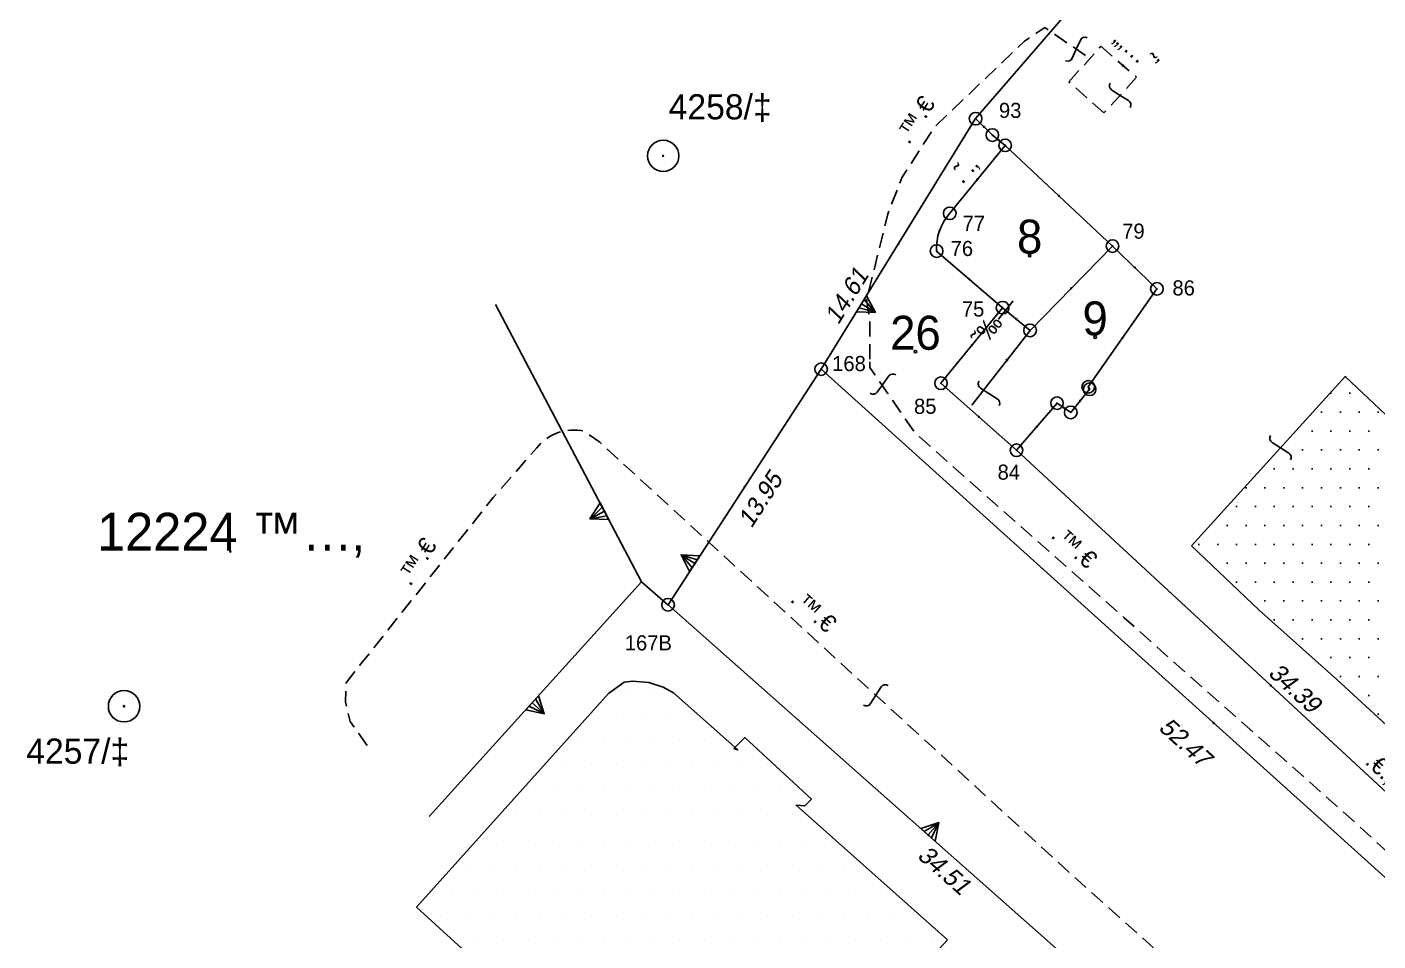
# Model space of a CAD drawing. Header units: millimetres. Extents: x 199486 to 200356, y 746544 to 746866.
# Drawn here: x 200033 to 200100.1, y 746669.1 to 746714.5 of the extents above; entities that cross this region are included whole.
import ezdxf
from ezdxf.enums import TextEntityAlignment as Align

# ---------------------------------------------------------------- set-up
doc = ezdxf.new("R2010")
doc.units = ezdxf.units.MM
doc.header["$LTSCALE"] = 3
doc.linetypes.add('DASHED2', pattern=[0.375, 0.25, -0.125])
doc.linetypes.add('HIDDEN', pattern=[0.375, 0.25, -0.125])
for name, color, linetype in [('C1603_1', 7, 'Continuous'), ('C1609_1', 52, 'Continuous'), ('C1611_1', 6, 'Continuous'), ('C1615', 2, 'Continuous'), ('C1650', 7, 'Continuous'), ('C1650_0_1', 1, 'Continuous'), ('C1656', 7, 'Continuous'), ('C1660_1', 240, 'Continuous'), ('C1666', 1, 'Continuous'), ('C1690', 7, 'Continuous'), ('M2200', 80, 'Continuous'), ('M2299', 80, 'Continuous'), ('M2404', 9, 'DASHED2'), ('M2602', 9, 'Continuous'), ('M2603', 9, 'Continuous'), ('M2802', 9, 'DASHED2')]:
    doc.layers.add(name, color=color, linetype=linetype)
doc.styles.add('HANIT_TEXT', font='hebtxt')
doc.styles.add('HEBTXT', font='hebtxt')
doc.styles.add('HEBTXT2', font='HEBTXT')
doc.styles.add('TAZAR_HEBTXT', font='HEBTXT')

# ---------------------------------------------------------------- blocks, each defined once
blk = doc.blocks.new('C1692')
at = {"color": 255}
blk.add_circle((2.328306e-10, 0), 0.05, dxfattribs=at)
at = {"style": 'HEBTXT2'}
blk.add_attdef('TEXT', text='', height=1.399999999999999, dxfattribs=at).set_placement((2.328306e-10, 1.5), align=Align.MIDDLE)
blk = doc.blocks.new('*X62')
at = {"color": 0}
for p, q in [((200061.875, 746671.2499999999), (200061.875, 746671.2499999999)), ((200063.125, 746671.2499999999), (200063.125, 746671.2499999999)), ((200060, 746670), (200060, 746670)), ((200061.25, 746670), (200061.25, 746670)), ((200062.5, 746670), (200062.5, 746670)), ((200063.75, 746670), (200063.75, 746670)), ((200065, 746670), (200065, 746670)), ((200059.375, 746668.75), (200059.375, 746668.75)), ((200060.625, 746668.75), (200060.625, 746668.75)), ((200061.875, 746668.75), (200061.875, 746668.75)), ((200063.125, 746668.75), (200063.125, 746668.75)), ((200064.375, 746668.75), (200064.375, 746668.75)), ((200065.625, 746668.75), (200065.625, 746668.75)), ((200058.75, 746667.5000000001), (200058.75, 746667.5000000001)), ((200060, 746667.5000000001), (200060, 746667.5000000001)), ((200061.25, 746667.5000000001), (200061.25, 746667.5000000001)), ((200062.5, 746667.5000000001), (200062.5, 746667.5000000001)), ((200063.75, 746667.5000000001), (200063.75, 746667.5000000001)), ((200065, 746667.5000000001), (200065, 746667.5000000001)), ((200066.25, 746667.5000000001), (200066.25, 746667.5000000001)), ((200067.5, 746667.5000000001), (200067.5, 746667.5000000001)), ((200068.75, 746667.5000000001), (200068.75, 746667.5000000001)), ((200056.875, 746666.2500000001), (200056.875, 746666.2500000001)), ((200058.125, 746666.2500000001), (200058.125, 746666.2500000001)), ((200059.375, 746666.2500000001), (200059.375, 746666.2500000001)), ((200060.625, 746666.2500000001), (200060.625, 746666.2500000001)), ((200061.875, 746666.2500000001), (200061.875, 746666.2500000001)), ((200063.125, 746666.2500000001), (200063.125, 746666.2500000001)), ((200064.375, 746666.2500000001), (200064.375, 746666.2500000001)), ((200065.625, 746666.2500000001), (200065.625, 746666.2500000001)), ((200066.875, 746666.2500000001), (200066.875, 746666.2500000001)), ((200068.125, 746666.2500000001), (200068.125, 746666.2500000001)), ((200069.375, 746666.2500000001), (200069.375, 746666.2500000001)), ((200056.25, 746665), (200056.25, 746665)), ((200057.5, 746665), (200057.5, 746665)), ((200058.75, 746665), (200058.75, 746665)), ((200060, 746665), (200060, 746665)), ((200061.25, 746665), (200061.25, 746665)), ((200062.5, 746665), (200062.5, 746665)), ((200063.75, 746665), (200063.75, 746665)), ((200065, 746665), (200065, 746665)), ((200066.25, 746665), (200066.25, 746665)), ((200067.5, 746665), (200067.5, 746665)), ((200068.75, 746665), (200068.75, 746665)), ((200070, 746665), (200070, 746665)), ((200054.375, 746663.75), (200054.375, 746663.75)), ((200055.625, 746663.75), (200055.625, 746663.75)), ((200056.875, 746663.75), (200056.875, 746663.75)), ((200058.125, 746663.75), (200058.125, 746663.75)), ((200059.375, 746663.75), (200059.375, 746663.75)), ((200060.625, 746663.75), (200060.625, 746663.75)), ((200061.875, 746663.75), (200061.875, 746663.75)), ((200063.125, 746663.75), (200063.125, 746663.75)), ((200064.375, 746663.75), (200064.375, 746663.75)), ((200065.625, 746663.75), (200065.625, 746663.75)), ((200066.875, 746663.75), (200066.875, 746663.75)), ((200068.125, 746663.75), (200068.125, 746663.75)), ((200069.375, 746663.75), (200069.375, 746663.75)), ((200070.625, 746663.75), (200070.625, 746663.75)), ((200071.875, 746663.75), (200071.875, 746663.75)), ((200053.75, 746662.5), (200053.75, 746662.5)), ((200055, 746662.5), (200055, 746662.5)), ((200056.25, 746662.5), (200056.25, 746662.5)), ((200057.5, 746662.5), (200057.5, 746662.5)), ((200058.75, 746662.5), (200058.75, 746662.5)), ((200060, 746662.5), (200060, 746662.5)), ((200061.25, 746662.5), (200061.25, 746662.5)), ((200062.5, 746662.5), (200062.5, 746662.5)), ((200063.75, 746662.5), (200063.75, 746662.5)), ((200065, 746662.5), (200065, 746662.5)), ((200066.25, 746662.5), (200066.25, 746662.5)), ((200067.5, 746662.5), (200067.5, 746662.5)), ((200068.75, 746662.5), (200068.75, 746662.5)), ((200070, 746662.5), (200070, 746662.5)), ((200071.25, 746662.5), (200071.25, 746662.5)), ((200072.5, 746662.5), (200072.5, 746662.5)), ((200053.125, 746661.25), (200053.125, 746661.25)), ((200054.375, 746661.25), (200054.375, 746661.25)), ((200055.625, 746661.25), (200055.625, 746661.25)), ((200056.875, 746661.25), (200056.875, 746661.25)), ((200058.125, 746661.25), (200058.125, 746661.25)), ((200059.375, 746661.25), (200059.375, 746661.25)), ((200060.625, 746661.25), (200060.625, 746661.25)), ((200061.875, 746661.25), (200061.875, 746661.25)), ((200063.125, 746661.25), (200063.125, 746661.25)), ((200064.375, 746661.25), (200064.375, 746661.25)), ((200065.625, 746661.25), (200065.625, 746661.25)), ((200066.875, 746661.25), (200066.875, 746661.25)), ((200068.125, 746661.25), (200068.125, 746661.25)), ((200069.375, 746661.25), (200069.375, 746661.25)), ((200070.625, 746661.25), (200070.625, 746661.25)), ((200071.875, 746661.25), (200071.875, 746661.25)), ((200073.125, 746661.25), (200073.125, 746661.25)), ((200074.375, 746661.25), (200074.375, 746661.25)), ((200052.5, 746660), (200052.5, 746660)), ((200053.75, 746660), (200053.75, 746660)), ((200055, 746660), (200055, 746660)), ((200056.25, 746660), (200056.25, 746660)), ((200057.5, 746660), (200057.5, 746660)), ((200058.75, 746660), (200058.75, 746660)), ((200060, 746660), (200060, 746660)), ((200061.25, 746660), (200061.25, 746660)), ((200062.5, 746660), (200062.5, 746660)), ((200063.75, 746660), (200063.75, 746660)), ((200065, 746660), (200065, 746660)), ((200066.25, 746660), (200066.25, 746660)), ((200067.5, 746660), (200067.5, 746660)), ((200068.75, 746660), (200068.75, 746660)), ((200070, 746660), (200070, 746660)), ((200071.25, 746660), (200071.25, 746660)), ((200072.5, 746660), (200072.5, 746660)), ((200073.75, 746660), (200073.75, 746660)), ((200075, 746660), (200075, 746660)), ((200076.25, 746660), (200076.25, 746660)), ((200054.375, 746658.75), (200054.375, 746658.75)), ((200055.625, 746658.75), (200055.625, 746658.75)), ((200056.875, 746658.75), (200056.875, 746658.75)), ((200058.125, 746658.75), (200058.125, 746658.75)), ((200059.375, 746658.75), (200059.375, 746658.75)), ((200060.625, 746658.75), (200060.625, 746658.75)), ((200061.875, 746658.75), (200061.875, 746658.75)), ((200063.125, 746658.75), (200063.125, 746658.75)), ((200064.375, 746658.75), (200064.375, 746658.75)), ((200065.625, 746658.75), (200065.625, 746658.75)), ((200066.875, 746658.75), (200066.875, 746658.75)), ((200068.125, 746658.75), (200068.125, 746658.75)), ((200069.375, 746658.75), (200069.375, 746658.75)), ((200070.625, 746658.75), (200070.625, 746658.75)), ((200071.875, 746658.75), (200071.875, 746658.75)), ((200073.125, 746658.75), (200073.125, 746658.75)), ((200074.375, 746658.75), (200074.375, 746658.75)), ((200075.625, 746658.75), (200075.625, 746658.75)), ((200076.875, 746658.75), (200076.875, 746658.75)), ((200055, 746657.5), (200055, 746657.5)), ((200056.25, 746657.5), (200056.25, 746657.5)), ((200057.5, 746657.5), (200057.5, 746657.5)), ((200058.75, 746657.5), (200058.75, 746657.5)), ((200060, 746657.5), (200060, 746657.5)), ((200061.25, 746657.5), (200061.25, 746657.5)), ((200062.5, 746657.5), (200062.5, 746657.5)), ((200063.75, 746657.5), (200063.75, 746657.5)), ((200065, 746657.5), (200065, 746657.5)), ((200066.25, 746657.5), (200066.25, 746657.5)), ((200067.5, 746657.5), (200067.5, 746657.5)), ((200068.75, 746657.5), (200068.75, 746657.5)), ((200070, 746657.5), (200070, 746657.5)), ((200071.25, 746657.5), (200071.25, 746657.5)), ((200072.5, 746657.5), (200072.5, 746657.5)), ((200073.75, 746657.5), (200073.75, 746657.5)), ((200075, 746657.5), (200075, 746657.5)), ((200076.25, 746657.5), (200076.25, 746657.5)), ((200055.625, 746656.2500000001), (200055.625, 746656.2500000001)), ((200056.875, 746656.2500000001), (200056.875, 746656.2500000001)), ((200058.125, 746656.2500000001), (200058.125, 746656.2500000001)), ((200059.375, 746656.2500000001), (200059.375, 746656.2500000001)), ((200060.625, 746656.2500000001), (200060.625, 746656.2500000001)), ((200061.875, 746656.2500000001), (200061.875, 746656.2500000001)), ((200063.125, 746656.2500000001), (200063.125, 746656.2500000001)), ((200064.375, 746656.2500000001), (200064.375, 746656.2500000001)), ((200065.625, 746656.2500000001), (200065.625, 746656.2500000001)), ((200066.875, 746656.2500000001), (200066.875, 746656.2500000001)), ((200068.125, 746656.2500000001), (200068.125, 746656.2500000001)), ((200069.375, 746656.2500000001), (200069.375, 746656.2500000001)), ((200070.625, 746656.2500000001), (200070.625, 746656.2500000001)), ((200071.875, 746656.2500000001), (200071.875, 746656.2500000001)), ((200073.125, 746656.2500000001), (200073.125, 746656.2500000001)), ((200074.375, 746656.2500000001), (200074.375, 746656.2500000001)), ((200056.25, 746655), (200056.25, 746655)), ((200057.5, 746655), (200057.5, 746655)), ((200058.75, 746655), (200058.75, 746655)), ((200060, 746655), (200060, 746655)), ((200061.25, 746655), (200061.25, 746655)), ((200062.5, 746655), (200062.5, 746655)), ((200063.75, 746655), (200063.75, 746655)), ((200065, 746655), (200065, 746655)), ((200066.25, 746655), (200066.25, 746655)), ((200067.5, 746655), (200067.5, 746655)), ((200068.75, 746655), (200068.75, 746655)), ((200070, 746655), (200070, 746655)), ((200071.25, 746655), (200071.25, 746655)), ((200072.5, 746655), (200072.5, 746655)), ((200073.75, 746655), (200073.75, 746655)), ((200058.125, 746653.75), (200058.125, 746653.75)), ((200059.375, 746653.75), (200059.375, 746653.75)), ((200060.625, 746653.75), (200060.625, 746653.75)), ((200061.875, 746653.75), (200061.875, 746653.75)), ((200063.125, 746653.75), (200063.125, 746653.75)), ((200064.375, 746653.75), (200064.375, 746653.75)), ((200065.625, 746653.75), (200065.625, 746653.75)), ((200066.875, 746653.75), (200066.875, 746653.75)), ((200068.125, 746653.75), (200068.125, 746653.75)), ((200069.375, 746653.75), (200069.375, 746653.75)), ((200070.625, 746653.75), (200070.625, 746653.75)), ((200071.875, 746653.75), (200071.875, 746653.75)), ((200058.75, 746652.5), (200058.75, 746652.5)), ((200060, 746652.5), (200060, 746652.5)), ((200061.25, 746652.5), (200061.25, 746652.5)), ((200062.5, 746652.5), (200062.5, 746652.5)), ((200063.75, 746652.5), (200063.75, 746652.5)), ((200065, 746652.5), (200065, 746652.5)), ((200066.25, 746652.5), (200066.25, 746652.5)), ((200067.5, 746652.5), (200067.5, 746652.5)), ((200068.75, 746652.5), (200068.75, 746652.5)), ((200070, 746652.5), (200070, 746652.5)), ((200071.25, 746652.5), (200071.25, 746652.5)), ((200058.125, 746651.25), (200058.125, 746651.25)), ((200059.375, 746651.25), (200059.375, 746651.25)), ((200060.625, 746651.25), (200060.625, 746651.25)), ((200061.875, 746651.25), (200061.875, 746651.25)), ((200063.125, 746651.25), (200063.125, 746651.25)), ((200064.375, 746651.25), (200064.375, 746651.25)), ((200065.625, 746651.25), (200065.625, 746651.25)), ((200066.875, 746651.25), (200066.875, 746651.25)), ((200068.125, 746651.25), (200068.125, 746651.25)), ((200069.375, 746651.25), (200069.375, 746651.25)), ((200070.625, 746651.25), (200070.625, 746651.25)), ((200058.75, 746650), (200058.75, 746650)), ((200060, 746650), (200060, 746650)), ((200061.25, 746650), (200061.25, 746650)), ((200062.5, 746650), (200062.5, 746650)), ((200063.75, 746650), (200063.75, 746650)), ((200065, 746650), (200065, 746650)), ((200066.25, 746650), (200066.25, 746650)), ((200067.5, 746650), (200067.5, 746650)), ((200068.75, 746650), (200068.75, 746650)), ((200063.125, 746648.7500000001), (200063.125, 746648.7500000001)), ((200064.375, 746648.7500000001), (200064.375, 746648.7500000001)), ((200065.625, 746648.7500000001), (200065.625, 746648.7500000001)), ((200066.875, 746648.7500000001), (200066.875, 746648.7500000001)), ((200068.125, 746648.7500000001), (200068.125, 746648.7500000001)), ((200065, 746647.4999999999), (200065, 746647.4999999999)), ((200066.25, 746647.4999999999), (200066.25, 746647.4999999999)), ((200065.625, 746646.25), (200065.625, 746646.25))]:
    blk.add_line(p, q, dxfattribs=at)
blk = doc.blocks.new('*X78')
at = {"color": 0}
blk.add_line((200082.5, 746690), (200082.5, 746690), dxfattribs=at)
blk = doc.blocks.new('*X54')
at = {"color": 0}
for p, q in [((200061.875, 746671.2499999999), (200061.875, 746671.2499999999)), ((200063.125, 746671.2499999999), (200063.125, 746671.2499999999)), ((200060, 746670), (200060, 746670)), ((200061.25, 746670), (200061.25, 746670)), ((200062.5, 746670), (200062.5, 746670)), ((200063.75, 746670), (200063.75, 746670)), ((200065, 746670), (200065, 746670)), ((200059.375, 746668.75), (200059.375, 746668.75)), ((200060.625, 746668.75), (200060.625, 746668.75)), ((200061.875, 746668.75), (200061.875, 746668.75)), ((200063.125, 746668.75), (200063.125, 746668.75)), ((200064.375, 746668.75), (200064.375, 746668.75)), ((200065.625, 746668.75), (200065.625, 746668.75)), ((200058.75, 746667.5000000001), (200058.75, 746667.5000000001)), ((200060, 746667.5000000001), (200060, 746667.5000000001)), ((200061.25, 746667.5000000001), (200061.25, 746667.5000000001)), ((200062.5, 746667.5000000001), (200062.5, 746667.5000000001)), ((200063.75, 746667.5000000001), (200063.75, 746667.5000000001)), ((200065, 746667.5000000001), (200065, 746667.5000000001)), ((200066.25, 746667.5000000001), (200066.25, 746667.5000000001)), ((200067.5, 746667.5000000001), (200067.5, 746667.5000000001)), ((200068.75, 746667.5000000001), (200068.75, 746667.5000000001)), ((200056.875, 746666.2500000001), (200056.875, 746666.2500000001)), ((200058.125, 746666.2500000001), (200058.125, 746666.2500000001)), ((200059.375, 746666.2500000001), (200059.375, 746666.2500000001)), ((200060.625, 746666.2500000001), (200060.625, 746666.2500000001)), ((200061.875, 746666.2500000001), (200061.875, 746666.2500000001)), ((200063.125, 746666.2500000001), (200063.125, 746666.2500000001)), ((200064.375, 746666.2500000001), (200064.375, 746666.2500000001)), ((200065.625, 746666.2500000001), (200065.625, 746666.2500000001)), ((200066.875, 746666.2500000001), (200066.875, 746666.2500000001)), ((200068.125, 746666.2500000001), (200068.125, 746666.2500000001)), ((200069.375, 746666.2500000001), (200069.375, 746666.2500000001)), ((200056.25, 746665), (200056.25, 746665)), ((200057.5, 746665), (200057.5, 746665)), ((200058.75, 746665), (200058.75, 746665)), ((200060, 746665), (200060, 746665)), ((200061.25, 746665), (200061.25, 746665)), ((200062.5, 746665), (200062.5, 746665)), ((200063.75, 746665), (200063.75, 746665)), ((200065, 746665), (200065, 746665)), ((200066.25, 746665), (200066.25, 746665)), ((200067.5, 746665), (200067.5, 746665)), ((200068.75, 746665), (200068.75, 746665)), ((200070, 746665), (200070, 746665)), ((200054.375, 746663.75), (200054.375, 746663.75)), ((200055.625, 746663.75), (200055.625, 746663.75)), ((200056.875, 746663.75), (200056.875, 746663.75)), ((200058.125, 746663.75), (200058.125, 746663.75)), ((200059.375, 746663.75), (200059.375, 746663.75)), ((200060.625, 746663.75), (200060.625, 746663.75)), ((200061.875, 746663.75), (200061.875, 746663.75)), ((200063.125, 746663.75), (200063.125, 746663.75)), ((200064.375, 746663.75), (200064.375, 746663.75)), ((200065.625, 746663.75), (200065.625, 746663.75)), ((200066.875, 746663.75), (200066.875, 746663.75)), ((200068.125, 746663.75), (200068.125, 746663.75)), ((200069.375, 746663.75), (200069.375, 746663.75)), ((200070.625, 746663.75), (200070.625, 746663.75)), ((200071.875, 746663.75), (200071.875, 746663.75)), ((200053.75, 746662.5), (200053.75, 746662.5)), ((200055, 746662.5), (200055, 746662.5)), ((200056.25, 746662.5), (200056.25, 746662.5)), ((200057.5, 746662.5), (200057.5, 746662.5)), ((200058.75, 746662.5), (200058.75, 746662.5)), ((200060, 746662.5), (200060, 746662.5)), ((200061.25, 746662.5), (200061.25, 746662.5)), ((200062.5, 746662.5), (200062.5, 746662.5)), ((200063.75, 746662.5), (200063.75, 746662.5)), ((200065, 746662.5), (200065, 746662.5)), ((200066.25, 746662.5), (200066.25, 746662.5)), ((200067.5, 746662.5), (200067.5, 746662.5)), ((200068.75, 746662.5), (200068.75, 746662.5)), ((200070, 746662.5), (200070, 746662.5)), ((200071.25, 746662.5), (200071.25, 746662.5)), ((200072.5, 746662.5), (200072.5, 746662.5)), ((200053.125, 746661.25), (200053.125, 746661.25)), ((200054.375, 746661.25), (200054.375, 746661.25)), ((200055.625, 746661.25), (200055.625, 746661.25)), ((200056.875, 746661.25), (200056.875, 746661.25)), ((200058.125, 746661.25), (200058.125, 746661.25)), ((200059.375, 746661.25), (200059.375, 746661.25)), ((200060.625, 746661.25), (200060.625, 746661.25)), ((200061.875, 746661.25), (200061.875, 746661.25)), ((200063.125, 746661.25), (200063.125, 746661.25)), ((200064.375, 746661.25), (200064.375, 746661.25)), ((200065.625, 746661.25), (200065.625, 746661.25)), ((200066.875, 746661.25), (200066.875, 746661.25)), ((200068.125, 746661.25), (200068.125, 746661.25)), ((200069.375, 746661.25), (200069.375, 746661.25)), ((200070.625, 746661.25), (200070.625, 746661.25)), ((200071.875, 746661.25), (200071.875, 746661.25)), ((200073.125, 746661.25), (200073.125, 746661.25)), ((200074.375, 746661.25), (200074.375, 746661.25)), ((200052.5, 746660), (200052.5, 746660)), ((200053.75, 746660), (200053.75, 746660)), ((200055, 746660), (200055, 746660)), ((200056.25, 746660), (200056.25, 746660)), ((200057.5, 746660), (200057.5, 746660)), ((200058.75, 746660), (200058.75, 746660)), ((200060, 746660), (200060, 746660)), ((200061.25, 746660), (200061.25, 746660)), ((200062.5, 746660), (200062.5, 746660)), ((200063.75, 746660), (200063.75, 746660)), ((200065, 746660), (200065, 746660)), ((200066.25, 746660), (200066.25, 746660)), ((200067.5, 746660), (200067.5, 746660)), ((200068.75, 746660), (200068.75, 746660)), ((200070, 746660), (200070, 746660)), ((200071.25, 746660), (200071.25, 746660)), ((200072.5, 746660), (200072.5, 746660)), ((200073.75, 746660), (200073.75, 746660)), ((200075, 746660), (200075, 746660)), ((200076.25, 746660), (200076.25, 746660)), ((200054.375, 746658.75), (200054.375, 746658.75)), ((200055.625, 746658.75), (200055.625, 746658.75)), ((200056.875, 746658.75), (200056.875, 746658.75)), ((200058.125, 746658.75), (200058.125, 746658.75)), ((200059.375, 746658.75), (200059.375, 746658.75)), ((200060.625, 746658.75), (200060.625, 746658.75)), ((200061.875, 746658.75), (200061.875, 746658.75)), ((200063.125, 746658.75), (200063.125, 746658.75)), ((200064.375, 746658.75), (200064.375, 746658.75)), ((200065.625, 746658.75), (200065.625, 746658.75)), ((200066.875, 746658.75), (200066.875, 746658.75)), ((200068.125, 746658.75), (200068.125, 746658.75)), ((200069.375, 746658.75), (200069.375, 746658.75)), ((200070.625, 746658.75), (200070.625, 746658.75)), ((200071.875, 746658.75), (200071.875, 746658.75)), ((200073.125, 746658.75), (200073.125, 746658.75)), ((200074.375, 746658.75), (200074.375, 746658.75)), ((200075.625, 746658.75), (200075.625, 746658.75)), ((200076.875, 746658.75), (200076.875, 746658.75)), ((200055, 746657.5), (200055, 746657.5)), ((200056.25, 746657.5), (200056.25, 746657.5)), ((200057.5, 746657.5), (200057.5, 746657.5)), ((200058.75, 746657.5), (200058.75, 746657.5)), ((200060, 746657.5), (200060, 746657.5)), ((200061.25, 746657.5), (200061.25, 746657.5)), ((200062.5, 746657.5), (200062.5, 746657.5)), ((200063.75, 746657.5), (200063.75, 746657.5)), ((200065, 746657.5), (200065, 746657.5)), ((200066.25, 746657.5), (200066.25, 746657.5)), ((200067.5, 746657.5), (200067.5, 746657.5)), ((200068.75, 746657.5), (200068.75, 746657.5)), ((200070, 746657.5), (200070, 746657.5)), ((200071.25, 746657.5), (200071.25, 746657.5)), ((200072.5, 746657.5), (200072.5, 746657.5)), ((200073.75, 746657.5), (200073.75, 746657.5)), ((200075, 746657.5), (200075, 746657.5)), ((200076.25, 746657.5), (200076.25, 746657.5)), ((200055.625, 746656.2500000001), (200055.625, 746656.2500000001)), ((200056.875, 746656.2500000001), (200056.875, 746656.2500000001)), ((200058.125, 746656.2500000001), (200058.125, 746656.2500000001)), ((200059.375, 746656.2500000001), (200059.375, 746656.2500000001)), ((200060.625, 746656.2500000001), (200060.625, 746656.2500000001)), ((200061.875, 746656.2500000001), (200061.875, 746656.2500000001)), ((200063.125, 746656.2500000001), (200063.125, 746656.2500000001)), ((200064.375, 746656.2500000001), (200064.375, 746656.2500000001)), ((200065.625, 746656.2500000001), (200065.625, 746656.2500000001)), ((200066.875, 746656.2500000001), (200066.875, 746656.2500000001)), ((200068.125, 746656.2500000001), (200068.125, 746656.2500000001)), ((200069.375, 746656.2500000001), (200069.375, 746656.2500000001)), ((200070.625, 746656.2500000001), (200070.625, 746656.2500000001)), ((200071.875, 746656.2500000001), (200071.875, 746656.2500000001)), ((200073.125, 746656.2500000001), (200073.125, 746656.2500000001)), ((200074.375, 746656.2500000001), (200074.375, 746656.2500000001)), ((200056.25, 746655), (200056.25, 746655)), ((200057.5, 746655), (200057.5, 746655)), ((200058.75, 746655), (200058.75, 746655)), ((200060, 746655), (200060, 746655)), ((200061.25, 746655), (200061.25, 746655)), ((200062.5, 746655), (200062.5, 746655)), ((200063.75, 746655), (200063.75, 746655)), ((200065, 746655), (200065, 746655)), ((200066.25, 746655), (200066.25, 746655)), ((200067.5, 746655), (200067.5, 746655)), ((200068.75, 746655), (200068.75, 746655)), ((200070, 746655), (200070, 746655)), ((200071.25, 746655), (200071.25, 746655)), ((200072.5, 746655), (200072.5, 746655)), ((200073.75, 746655), (200073.75, 746655)), ((200058.125, 746653.75), (200058.125, 746653.75)), ((200059.375, 746653.75), (200059.375, 746653.75)), ((200060.625, 746653.75), (200060.625, 746653.75)), ((200061.875, 746653.75), (200061.875, 746653.75)), ((200063.125, 746653.75), (200063.125, 746653.75)), ((200064.375, 746653.75), (200064.375, 746653.75)), ((200065.625, 746653.75), (200065.625, 746653.75)), ((200066.875, 746653.75), (200066.875, 746653.75)), ((200068.125, 746653.75), (200068.125, 746653.75)), ((200069.375, 746653.75), (200069.375, 746653.75)), ((200070.625, 746653.75), (200070.625, 746653.75)), ((200071.875, 746653.75), (200071.875, 746653.75)), ((200058.75, 746652.5), (200058.75, 746652.5)), ((200060, 746652.5), (200060, 746652.5)), ((200061.25, 746652.5), (200061.25, 746652.5)), ((200062.5, 746652.5), (200062.5, 746652.5)), ((200063.75, 746652.5), (200063.75, 746652.5)), ((200065, 746652.5), (200065, 746652.5)), ((200066.25, 746652.5), (200066.25, 746652.5)), ((200067.5, 746652.5), (200067.5, 746652.5)), ((200068.75, 746652.5), (200068.75, 746652.5)), ((200070, 746652.5), (200070, 746652.5)), ((200071.25, 746652.5), (200071.25, 746652.5)), ((200058.125, 746651.25), (200058.125, 746651.25)), ((200059.375, 746651.25), (200059.375, 746651.25)), ((200060.625, 746651.25), (200060.625, 746651.25)), ((200061.875, 746651.25), (200061.875, 746651.25)), ((200063.125, 746651.25), (200063.125, 746651.25)), ((200064.375, 746651.25), (200064.375, 746651.25)), ((200065.625, 746651.25), (200065.625, 746651.25)), ((200066.875, 746651.25), (200066.875, 746651.25)), ((200068.125, 746651.25), (200068.125, 746651.25)), ((200069.375, 746651.25), (200069.375, 746651.25)), ((200070.625, 746651.25), (200070.625, 746651.25)), ((200058.75, 746650), (200058.75, 746650)), ((200060, 746650), (200060, 746650)), ((200061.25, 746650), (200061.25, 746650)), ((200062.5, 746650), (200062.5, 746650)), ((200063.75, 746650), (200063.75, 746650)), ((200065, 746650), (200065, 746650)), ((200066.25, 746650), (200066.25, 746650)), ((200067.5, 746650), (200067.5, 746650)), ((200068.75, 746650), (200068.75, 746650)), ((200063.125, 746648.7500000001), (200063.125, 746648.7500000001)), ((200064.375, 746648.7500000001), (200064.375, 746648.7500000001)), ((200065.625, 746648.7500000001), (200065.625, 746648.7500000001)), ((200066.875, 746648.7500000001), (200066.875, 746648.7500000001)), ((200068.125, 746648.7500000001), (200068.125, 746648.7500000001)), ((200065, 746647.4999999999), (200065, 746647.4999999999)), ((200066.25, 746647.4999999999), (200066.25, 746647.4999999999)), ((200065.625, 746646.25), (200065.625, 746646.25))]:
    blk.add_line(p, q, dxfattribs=at)
blk = doc.blocks.new('*X36')
at = {"color": 0}
blk.add_line((200082.5, 746690), (200082.5, 746690), dxfattribs=at)
blk = doc.blocks.new('C1690')
blk.add_lwpolyline([(0.2109170022299525, 1.2313991212561, 0.4142135623730951), (-0.1192575931622262, 0.772068372712515), (0.0070460243564519, 0), (0.1542380995356956, -0.7744655475765754, -0.4142135623730951), (-0.1634102954749075, -1.242546199972279)], format="xyb")
blk = doc.blocks.new('C1656')
at = {"color": 255}
blk.add_circle((0, 0), 0.05, dxfattribs=at)
at = {"style": 'HEBTXT2'}
blk.add_attdef('TEXT', text='', height=3, dxfattribs=at).set_placement((0, 1.312230307143181), align=Align.MIDDLE)
blk = doc.blocks.new('C1603')
at = {"color": 255}
blk.add_circle((0, 0), 0.1, dxfattribs=at)
at = {"style": 'HEBTXT2', "width": 3}
blk.add_attdef('CROSS', text='', height=4, dxfattribs=at).set_placement((0, 1.5), align=Align.MIDDLE)
at = {"style": 'HEBTXT2'}
blk.add_attdef('PARCEL_NAME', text='', height=2.7, dxfattribs=at).set_placement((0, 1.5), align=Align.MIDDLE)
at = {"style": 'HEBTXT2', "flags": 1}
for tag, p in [('GUSH', (0, -1)), ('PARCEL_STATUS', (0, -2.5)), ('PARCEL_SOURCE', (0, -4)), ('LEGAL_AREA', (0, -5.5)), ('CALC_AREA', (0, -7)), ('PARCEL_PREVIOUS', (0, -8.5)), ('GUSH_PREVIOUS', (0, -10)), ('TABA_PLAN', (0, -11.5)), ('TABA_MIGRASH', (0, -13)), ('TABA_YEUD', (0, -14.5)), ('COMMENT', (0, -16))]:
    blk.add_attdef(tag, text='', height=1, dxfattribs=at).set_placement(p, align=Align.MIDDLE)
blk = doc.blocks.new('M2603_P')
at = {"style": 'HANIT_TEXT'}
blk.add_attdef('NAME', text='', height=1.388888888888888, rotation=4.2021672e-09, dxfattribs=at).set_placement((0, 0.5), align=Align.BOTTOM_CENTER)
blk.add_attdef('HEIGHT', text='', height=1.599999999999999, rotation=4.2021672e-09, dxfattribs=at).set_placement((0, -1), align=Align.TOP_CENTER)
at = {"style": 'HANIT_TEXT', "flags": 1}
blk.add_attdef('MARK', text='', height=1.599999999999999, rotation=4.2021672e-09, dxfattribs=at).set_placement((0, -3), align=Align.TOP_CENTER)
blk = doc.blocks.new('M2602_P')
at = {"style": 'HANIT_TEXT'}
blk.add_attdef('NAME', text='', height=1.388888888888889, dxfattribs=at).set_placement((0, 0.4999999997671694), align=Align.BOTTOM_CENTER)
blk.add_attdef('HEIGHT', text='', height=1.6, dxfattribs=at).set_placement((1.164153e-10, -1.00000000023283), align=Align.TOP_CENTER)
at = {"style": 'HANIT_TEXT', "flags": 1}
blk.add_attdef('MARK', text='', height=1.6, dxfattribs=at).set_placement((1.164153e-10, -3.00000000023283), align=Align.TOP_CENTER)
blk = doc.blocks.new('M2404_P')
at = {"style": 'HANIT_TEXT'}
blk.add_attdef('NAME', text='', height=1.388888888888888, dxfattribs=at).set_placement((-2.328306e-10, 0.5), align=Align.BOTTOM_CENTER)
blk.add_attdef('HEIGHT', text='', height=1.599999999999999, dxfattribs=at).set_placement((-2.328306e-10, -1), align=Align.TOP_CENTER)
at = {"style": 'HANIT_TEXT', "flags": 1}
blk.add_attdef('MARK', text='', height=1.599999999999999, dxfattribs=at).set_placement((0, -2.999999999767169), align=Align.TOP_CENTER)
blk = doc.blocks.new('C1609')
blk.add_circle((0, 0), 0.04)
at = {"style": 'HEBTXT', "width": 10}
blk.add_attdef('CROSS', text='', height=1.4, dxfattribs=at).set_placement((0, 1.5), align=Align.CENTER)
at = {"style": 'HEBTXT'}
for tag in ['LEGAL_LENGTH', 'RADIUS']:
    blk.add_attdef(tag, text='', height=1.4, dxfattribs=at).set_placement((0, 1.5), align=Align.CENTER)
at = {"style": 'HEBTXT', "oblique": 12}
blk.add_attdef('CALC_LENGTH', text='', height=1.4, dxfattribs=at).set_placement((0, -1.5), align=Align.TOP_CENTER)
at = {"style": 'HEBTXT', "flags": 1}
for tag, p in [('LINE_NAME', (0, -4)), ('TOPO', (0, -5.5)), ('COMMENT', (0, -7))]:
    blk.add_attdef(tag, text='', height=1, dxfattribs=at).set_placement(p, align=Align.MIDDLE_CENTER)
blk = doc.blocks.new('C1650_PLT')
for p, q in [((-0.04311719935372459, 1.134967032846477), (-0.4041769997362633, -4.400064535298176e-05)), ((-5.350092488312317e-17, 1.210260043551027), (-6.086124371957014e-16, -4.400064535303727e-05)), ((0.03945581444525331, 1.121762100508451), (0.3744068084695465, -4.400064535309278e-05))]:
    blk.add_line(p, q)
blk.add_lwpolyline([(0.7500000000000001, -4.400064535314829e-05), (2.010226348134657e-18, 1.298994105031305), (-0.7500000000000001, -4.400064535292625e-05)], close=True)
blk = doc.blocks.new('C1615')
for radius in [1.25, 0.05]:
    blk.add_circle((0, 0), radius)
at = {"style": 'TAZAR_HEBTXT'}
blk.add_attdef('POINT_NAME', text='', height=2, dxfattribs=at).set_placement((0, 3), align=Align.BOTTOM_CENTER)
blk.add_attdef('MARK_DESC', text='', height=2, dxfattribs=at).set_placement((3, 0), align=Align.MIDDLE_LEFT)
at = {"style": 'TAZAR_HEBTXT', "flags": 1}
for tag, p in [('UID', (0, -2)), ('CLASS', (0, -3.5)), ('SOURCE', (0, -5)), ('TOPO', (0, -6.5)), ('HEIGHT', (0, -8)), ('LEGAL_X', (0, -9.5)), ('LEGAL_Y', (0, -11)), ('LEGAL_Z', (0, -12.5)), ('COMMENT', (0, -14))]:
    blk.add_attdef(tag, text='', height=1, dxfattribs=at).set_placement(p, align=Align.MIDDLE)
blk.add_attdef('MARK', text='', height=1, dxfattribs=at).set_placement((2, -1.989492322905904), align=Align.MIDDLE_LEFT)
blk = doc.blocks.new('C1611')
blk.add_circle((0, 0), 0.5)
at = {"color": 255}
blk.add_point((0, 0), dxfattribs=at)
at = {"style": 'HEBTXT2'}
blk.add_attdef('POINT_NAME', text='', height=1.5, dxfattribs=at).set_placement((0, 1.5), align=Align.BOTTOM_CENTER)
blk.add_attdef('MARK_DESC', text='', height=1.199999999999999, dxfattribs=at).set_placement((2, 0), align=Align.MIDDLE_LEFT)
at = {"style": 'HEBTXT2', "flags": 1}
for tag, p in [('MARK', (0, -2)), ('CLASS', (0, -3.5)), ('SOURCE', (0, -5)), ('TOPO', (0, -6.5)), ('HEIGHT', (0, -8)), ('COMMENT', (0, -9.5))]:
    blk.add_attdef(tag, text='', height=1, dxfattribs=at).set_placement(p, align=Align.MIDDLE)

msp = doc.modelspace()

# ---------------------------------------------------------------- hatches: boundary and pattern name
at = {"layer": 'M2200'}
h = msp.add_hatch(dxfattribs=at)
h.set_pattern_fill('DOTS', color=256, scale=15)
h.set_pattern_definition([(0, (1.036708911851747, 10.37379167531617), (0.46875, 0.9375), [0, -0.9375])])
h.paths.add_polyline_path([(200098.4571319115, 746697.142215976), (200090.8367089119, 746688.7437916753), (200094.1867089119, 746685.5437916755), (200098.0467089119, 746682.1037916753), (200101.1167089119, 746679.2637916754), (200102.7767089119, 746680.9737916756), (200106.4667089119, 746677.5237916755), (200110.7567089119, 746682.0637916751), (200107.206708912, 746685.5637916751), (200108.8367089119, 746687.3737916754)])

# ---------------------------------------------------------------- linework, layer by layer
at = {"layer": 'C1650_0_1'}
for p, q in [((200080.1157973617, 746709.9505311161), (200094.6930089119, 746726.8737916754)), ((200080.1157973617, 746709.9505311161), (200072.4469231005, 746697.5115839291)), ((200072.4469231005, 746697.5115839291), (200064.8492089119, 746685.8112916753)), ((200064.8492089119, 746685.8112916753), (200090.6930089119, 746662.9362916754))]:
    msp.add_line(p, q, dxfattribs=at)
at = {"layer": 'C1660_1'}
for p, q in [((200080.9467089119, 746709.1337916753), (200080.1157973617, 746709.9505311161)), ((200081.5836089119, 746708.6237916753), (200080.9467089119, 746709.1337916753)), ((200081.5836089119, 746708.6237916753), (200078.8336089119, 746705.2487916754)), ((200086.9117089119, 746703.6237916753), (200081.5836089119, 746708.6237916753)), ((200078.1773089118, 746703.3737916754), (200081.456708912, 746700.5637916751)), ((200082.8180089119, 746699.4362916754), (200086.9117089119, 746703.6237916753)), ((200089.1148089119, 746701.4987916754), (200086.9117089119, 746703.6237916753)), ((200085.7067089119, 746696.6337916753), (200089.1148089119, 746701.4987916754)), ((200081.456708912, 746700.5637916751), (200078.3967089118, 746696.8137916751)), ((200081.456708912, 746700.5637916751), (200082.8180089119, 746699.4362916754)), ((200111.4117089119, 746662.3737916754), (200072.4469231005, 746697.5115839291)), ((200078.3967089118, 746696.8137916751), (200082.1467089119, 746693.4837916753)), ((200084.8367089119, 746695.3637916752), (200085.7767089119, 746696.5137916753)), ((200085.7767089119, 746696.5137916753), (200085.7067089119, 746696.6337916753)), ((200082.1467089119, 746693.4837916753), (200084.1567089119, 746695.8237916752)), ((200084.1567089119, 746695.8237916752), (200084.8367089119, 746695.3637916752)), ((200107.3867089119, 746670.1237916753), (200082.1467089119, 746693.4837916753))]:
    msp.add_line(p, q, dxfattribs=at)
msp.add_arc((200080.7832919624, 746703.5139893653), 2.609751530791554, 138.3377332762736, 183.0794520062315, dxfattribs=at)
at = {"layer": 'C1666'}
for p in [(200056.2830235937, 746700.7250575259), (200052.9954288539, 746675.2933902789), (200064.8484286772, 746685.7911272115)]:
    msp.add_line(p, (200063.5307189301, 746686.9578495533), dxfattribs=at)
at = {"layer": 'M2200'}
for p, q in [((200082.8180089119, 746699.4362916754), (200079.9346788564, 746695.731198491)), ((200090.8367089119, 746688.7437916753), (200098.4767089119, 746697.1637916755)), ((200090.8367089119, 746688.7437916753), (200098.4767089119, 746697.1637916755)), ((200098.4767089119, 746697.1637916755), (200098.4767089119, 746697.1237916754)), ((200098.4767089119, 746697.1637916755), (200098.4767089119, 746697.1237916754)), ((200098.4767089119, 746697.1237916754), (200108.8367089119, 746687.3737916754)), ((200098.4767089119, 746697.1237916754), (200108.8367089119, 746687.3737916754)), ((200094.1867089119, 746685.5437916755), (200090.8367089119, 746688.7437916753)), ((200094.1867089119, 746685.5437916755), (200090.8367089119, 746688.7437916753)), ((200098.0467089119, 746682.1037916753), (200094.1867089119, 746685.5437916755)), ((200101.1167089119, 746679.2637916754), (200098.0467089119, 746682.1037916753)), ((200101.1167089119, 746679.2637916754), (200098.0467089119, 746682.1037916753))]:
    msp.add_line(p, q, dxfattribs=at)
msp.add_lwpolyline([(200078.7167089118, 746669.1737916755), (200066.7767089119, 746656.2437916754), (200062.6167089119, 746660.0637916751), (200062.0167089119, 746659.4237916755), (200060.6267089119, 746659.3037916754), (200058.7067089119, 746660.9937916754), (200058.2867089119, 746662.1537916755), (200059.0967089118, 746663.1537916755), (200055.9867089119, 746665.9137916755), (200056.6767089119, 746666.8537916753), (200052.3667089119, 746670.7937916755), (200061.8867089119, 746681.4137916755), (200062.6767089119, 746681.9637916753), (200063.0767089119, 746682.0137916754), (200063.8967089118, 746681.9537916752), (200064.6067089119, 746681.7137916752), (200065.1167089118, 746681.4437916751), (200068.3067089118, 746678.6037916754), (200068.1167089119, 746678.6837916755), (200068.6667089119, 746679.2137916752), (200071.9667089119, 746676.1637916755), (200071.6367089119, 746675.8237916752), (200071.2067089119, 746675.8537916753), (200078.7167089118, 746669.1737916755)], dxfattribs=at)
msp.add_lwpolyline([(200078.7167089118, 746669.1737916755), (200066.7767089119, 746656.2437916754), (200062.6167089119, 746660.0637916751), (200062.0167089119, 746659.4237916755), (200060.6267089119, 746659.3037916754), (200058.7067089119, 746660.9937916754), (200058.2867089119, 746662.1537916755), (200059.0967089118, 746663.1537916755), (200055.9867089119, 746665.9137916755), (200056.6767089119, 746666.8537916753), (200052.3667089119, 746670.7937916755), (200061.8867089119, 746681.4137916755), (200062.6767089119, 746681.9637916753), (200063.0767089119, 746682.0137916754), (200063.8967089118, 746681.9537916752), (200064.6067089119, 746681.7137916752), (200065.1167089118, 746681.4437916751), (200068.3067089118, 746678.6037916754), (200068.1167089119, 746678.6837916755), (200068.6667089119, 746679.2137916752), (200071.9667089119, 746676.1637916755), (200071.6367089119, 746675.8237916752), (200071.2067089119, 746675.8537916753), (200078.7167089118, 746669.1737916755)], dxfattribs=at)
at = {"layer": 'M2404', "ltscale": 0.01}
msp.add_line((200056.1667089123, 746691.1337916759), (200056.1667089119, 746691.1337916754), dxfattribs=at)
at = {"layer": 'M2404', "linetype": 'HIDDEN', "flags": 128}
msp.add_lwpolyline([(200085.5767089118, 746713.0837916752), (200083.5567089119, 746714.4737916753), (200082.5467089119, 746713.8037916755), (200078.0767089119, 746709.5337916755), (200076.4567089118, 746707.0137916754), (200075.7567089118, 746705.2037916752), (200074.7067089119, 746700.9637916752), (200074.8567089118, 746699.9637916752), (200074.8567089118, 746697.8737916753)], dxfattribs=at)
at = {"layer": 'M2404', "flags": 128}
msp.add_lwpolyline([(200074.8567089118, 746697.8737916753), (200074.8567089118, 746697.5937916752), (200075.7167089119, 746696.3637916752), (200077.0967089119, 746694.3537916752), (200087.4867089119, 746685.1637916755), (200098.9767089119, 746674.9837916754), (200104.4267089119, 746669.9837916753)], dxfattribs=at)
msp.add_lwpolyline([(200049.9167089119, 746678.8237916752), (200049.0667089119, 746680.0137916753), (200048.8367089118, 746680.9937916753), (200048.8667089118, 746681.9437916751), (200052.0543993798, 746685.9567883054), (200055.3565836159, 746690.113921611), (200056.1667089123, 746691.1337916759), (200057.9654236009, 746693.1808644594), (200058.3410439475, 746693.6083487032, -0.2922271756390022), (200060.6867089119, 746694.4272238179), (200061.4567089119, 746693.8837916753), (200063.3596715657, 746692.1395421682), (200066.8694814935, 746688.9224615679), (200071.2402636392, 746684.9162165754), (200075.0035928411, 746681.4667610163), (200080.7487407765, 746676.2007767183), (200085.3167089183, 746672.0137916695), (200096.5974115107, 746661.9772171653), (200105.1683020282, 746653.8178846573), (200114.9370596583, 746644.5504100602), (200124.3167089119, 746635.8537916753), (200139.0100636134, 746622.2741628827), (200149.5644622261, 746612.5197658645), (200153.5507907612, 746608.4579575775), (200156.1280347241, 746605.5141498639), (200160.8572979678, 746599.8189728044), (200165.2818575613, 746593.7346533659), (200166.7750224777, 746591.5063551739), (200167.1841097035, 746590.9135056173), (200167.5727416866, 746589.83002045), (200167.6545585893, 746587.9696979036), (200167.1431246331, 746582.7874314559), (200166.9984177584, 746581.4071615781), (200166.3234245816, 746579.9148146771), (200164.31890165, 746577.5843008391), (200159.123505951, 746573.9454279226)], format="xyb", dxfattribs=at)
at = {"layer": 'M2404', "ltscale": 0.1, "flags": 128}
msp.add_lwpolyline([(200061.4567089119, 746693.8837916753), (200061.4567089119, 746693.8837916753)], close=True, dxfattribs=at)
at = {"layer": 'M2602', "elevation": 100, "flags": 128}
for points in [[(200081.5836089119, 746708.6237916753), (200078.8336089119, 746705.2487916754)], [(200082.1467089119, 746693.4837916753), (200107.3867089119, 746670.1237916753)]]:
    msp.add_lwpolyline(points, dxfattribs=at)
at = {"layer": 'M2802'}
msp.add_lwpolyline([(200086.4867089119, 746710.2337916754), (200084.7467089119, 746711.7737916753), (200086.3267089119, 746713.5437916755), (200088.1067089119, 746712.0037916753), (200086.4867089119, 746710.2337916754)], dxfattribs=at)

# ---------------------------------------------------------------- block references
at = {"layer": 'C1603_1'}
ref = msp.add_blockref('C1603', (200082.7992504421, 746703.1544166344), dxfattribs=dict(at, xscale=0.6250000000000002, yscale=0.6250000000000002, zscale=0.6250000000000002))
ref.add_attrib('PARCEL_NAME', '8', dxfattribs={"layer": '0', "height": 1.6875, "style": 'TAZAR_HEBTXT'}).set_placement((200082.7992504421, 746704.0919166342), align=Align.MIDDLE)
ref = msp.add_blockref('C1603', (200086.0483796719, 746699.0952401832), dxfattribs=dict(at, xscale=0.6250000000000002, yscale=0.6250000000000002, zscale=0.6250000000000002))
ref.add_attrib('PARCEL_NAME', '9', dxfattribs={"layer": '0', "height": 1.6875, "style": 'TAZAR_HEBTXT'}).set_placement((200086.0483796719, 746700.0327401833), align=Align.MIDDLE)
ref = msp.add_blockref('C1603', (200077.1296274045, 746698.3810369351), dxfattribs=dict(at, xscale=0.6250000000000002, yscale=0.6250000000000002, zscale=0.6250000000000002))
ref.add_attrib('PARCEL_NAME', '26', dxfattribs={"layer": '0', "height": 1.6875, "style": 'TAZAR_HEBTXT'}).set_placement((200077.1296274045, 746699.3185369351), align=Align.MIDDLE)
at = {"layer": 'C1609_1', "linetype": 'DASHED2'}
for p, xscale, yscale, zscale, rotation in [((200080.5312531368, 746709.5421613957), 0.625, 0.625, 0.625, 315.4928119074929), ((200081.2651589118, 746708.8787916754), 0.625, 0.625, 0.625, 321.3138715479263), ((200080.2086089119, 746706.9362916753), 0.625, 0.625, 0.625, 50.82634202977572), ((200084.2476589118, 746706.1237916754), 0.625, 0.625, 0.625, 316.8195433110974), ((200078.3200766539, 746704.3761804092), 0.625, 0.625, 0.625, 70.70859264049722), ((200088.0132589119, 746702.5612916754), 0.625, 0.625, 0.625, 316.0337826728577), ((200079.8170089119, 746701.9687916753), 0.625, 0.625, 0.625, 319.4079150893158), ((200084.8648589119, 746701.5300416753), 0.625, 0.625, 0.625, 45.64895356921168), ((200082.1373589119, 746700.0000416753), 0.625, 0.625, 0.625, 320.3666647672003), ((200087.4107589119, 746699.0662916754), 0.625, 0.625, 0.625, 54.98743424876528), ((200079.9267089119, 746698.6887916751), 0.625, 0.625, 0.625, 50.78555486338416), ((200085.7417089118, 746696.5737916753), 0.6250000000000001, 0.6250000000000001, 0.6250000000000001, 300.2564371566172), ((200085.3067089119, 746695.9387916753), 0.625, 0.625, 0.625, 50.73773467339736), ((200080.2717089118, 746695.1487916751), 0.625, 0.625, 0.625, 318.3949235434708), ((200084.4967089118, 746695.5937916752), 0.6250000000000001, 0.6250000000000001, 0.6250000000000001, 325.9228047217496), ((200083.1517089118, 746694.6537916751), 0.625, 0.625, 0.625, 49.33826678949355)]:
    msp.add_blockref('C1609', p, dxfattribs=dict(at, xscale=xscale, yscale=yscale, zscale=zscale, rotation=rotation))
ref = msp.add_blockref('C1609', (200076.2813602312, 746703.7310575227), dxfattribs=dict(at, xscale=0.625, yscale=0.625, zscale=0.625, rotation=58.34528895046524))
ref.add_attrib('CALC_LENGTH', '14.61', dxfattribs={"layer": '0', "height": 0.875, "rotation": 418.345288954634, "style": 'HEBTXT2', "oblique": 12.00000000000003}).set_placement((200073.3256438148, 746701.3821401688), align=Align.TOP_CENTER)
ref = msp.add_blockref('C1609', (200068.6480660062, 746691.6614378024), dxfattribs=dict(at, xscale=0.625, yscale=0.625, zscale=0.625, rotation=57.00187530010356))
ref.add_attrib('CALC_LENGTH', '13.95', dxfattribs={"layer": '0', "height": 0.8750000000000001, "rotation": 417.0018753042723, "style": 'HEBTXT2', "oblique": 11.99999999999995}).set_placement((200069.0519982765, 746691.2774577306), align=Align.TOP_CENTER)
ref = msp.add_blockref('C1609', (200094.7667089119, 746681.8037916755), dxfattribs=dict(at, xscale=0.625, yscale=0.625, zscale=0.625, rotation=317.2152754210286))
ref.add_attrib('CALC_LENGTH', '34.39', dxfattribs={"layer": '0', "height": 0.8750000000000001, "rotation": 317.2152754251974, "style": 'HEBTXT2', "oblique": 11.99999999999995}).set_placement((200096.2599940672, 746682.010057447), align=Align.TOP_CENTER)
ref = msp.add_blockref('C1609', (200091.9293160062, 746679.9426878021), dxfattribs=dict(at, xscale=0.625, yscale=0.625, zscale=0.625, rotation=317.9563876592969))
ref.add_attrib('CALC_LENGTH', '52.47', dxfattribs={"layer": '0', "height": 0.8749999999999998, "rotation": 317.9563876634658, "style": 'HEBTXT2', "oblique": 12.00000000000003}).set_placement((200090.825100995, 746679.3156323401), align=Align.TOP_CENTER)
ref = msp.add_blockref('C1609', (200077.7711089119, 746674.3737916754), dxfattribs=dict(at, xscale=0.625, yscale=0.625, zscale=0.625, rotation=318.4871472640156))
ref.add_attrib('CALC_LENGTH', '34.51', dxfattribs={"layer": '0', "height": 0.875, "rotation": 318.4871472681843, "style": 'HEBTXT2', "oblique": 11.99999999999995}).set_placement((200078.8503018822, 746672.9717839882), align=Align.TOP_CENTER)
at = {"layer": 'C1611_1', "linetype": 'DASHED2'}
ref = msp.add_blockref('C1611', (200080.1157973617, 746709.9505311161, 200), dxfattribs=dict(at, xscale=0.625, yscale=0.625, zscale=0.625))
ref.add_attrib('POINT_NAME', '93', dxfattribs={"layer": '0', "height": 0.75, "style": 'HEBTXT2'}).set_placement((200081.8319384332, 746709.7609162771, 200), align=Align.BOTTOM_CENTER)
at = {"layer": 'C1611_1', "linetype": 'DASHED2', "xscale": 0.625, "yscale": 0.625, "zscale": 0.625}
for p in [(200080.9467089119, 746709.1337916753, 200), (200081.5836089119, 746708.6237916753, 200), (200082.8180089119, 746699.4362916754, 200), (200085.7067089119, 746696.6337916753, 200), (200085.7767089119, 746696.5137916753, 200), (200084.1567089119, 746695.8237916752, 200), (200084.8367089119, 746695.3637916752, 200)]:
    msp.add_blockref('C1611', p, dxfattribs=at)
at = {"layer": 'C1611_1', "linetype": 'DASHED2'}
ref = msp.add_blockref('C1611', (200078.8336089119, 746705.2487916754, 200), dxfattribs=dict(at, xscale=0.625, yscale=0.625, zscale=0.625))
ref.add_attrib('POINT_NAME', '77', dxfattribs={"layer": '0', "height": 0.75, "style": 'HEBTXT2'}).set_placement((200080.0234613952, 746704.1501130351, 200), align=Align.BOTTOM_CENTER)
ref = msp.add_blockref('C1611', (200086.9117089119, 746703.6237916753, 200), dxfattribs=dict(at, xscale=0.625, yscale=0.625, zscale=0.625))
ref.add_attrib('POINT_NAME', '79', dxfattribs={"layer": '0', "height": 0.75, "style": 'HEBTXT2'}).set_placement((200087.9483477696, 746703.7654091541, 200), align=Align.BOTTOM_CENTER)
ref = msp.add_blockref('C1611', (200078.1773089118, 746703.3737916754, 200), dxfattribs=dict(at, xscale=0.625, yscale=0.625, zscale=0.625))
ref.add_attrib('POINT_NAME', '76', dxfattribs={"layer": '0', "height": 0.75, "style": 'HEBTXT2'}).set_placement((200079.4328450037, 746702.904197379, 200), align=Align.BOTTOM_CENTER)
ref = msp.add_blockref('C1611', (200089.1148089119, 746701.4987916754, 200), dxfattribs=dict(at, xscale=0.625, yscale=0.625, zscale=0.625))
ref.add_attrib('POINT_NAME', '86', dxfattribs={"layer": '0', "height": 0.75, "style": 'HEBTXT2'}).set_placement((200090.4433927549, 746700.9460407221, 200), align=Align.BOTTOM_CENTER)
ref = msp.add_blockref('C1611', (200081.456708912, 746700.5637916751, 200), dxfattribs=dict(at, xscale=0.625, yscale=0.625, zscale=0.625))
ref.add_attrib('POINT_NAME', '75', dxfattribs={"layer": '0', "height": 0.75, "style": 'HEBTXT2'}).set_placement((200079.9899712019, 746699.8980678516, 200), align=Align.BOTTOM_CENTER)
ref = msp.add_blockref('C1611', (200072.4469231005, 746697.5115839291, 200), dxfattribs=dict(at, xscale=0.625, yscale=0.625, zscale=0.625))
ref.add_attrib('POINT_NAME', '168', dxfattribs={"layer": '0', "height": 0.75, "style": 'HEBTXT2'}).set_placement((200073.8303105284, 746697.1893810073, 200), align=Align.BOTTOM_CENTER)
ref = msp.add_blockref('C1611', (200078.3967089118, 746696.8137916751, 200), dxfattribs=dict(at, xscale=0.625, yscale=0.625, zscale=0.625))
ref.add_attrib('POINT_NAME', '85', dxfattribs={"layer": '0', "height": 0.75, "style": 'HEBTXT2'}).set_placement((200077.6159038864, 746695.0661757103, 200), align=Align.BOTTOM_CENTER)
ref = msp.add_blockref('C1611', (200082.1467089119, 746693.4837916753, 200), dxfattribs=dict(at, xscale=0.625, yscale=0.625, zscale=0.625))
ref.add_attrib('POINT_NAME', '84', dxfattribs={"layer": '0', "height": 0.75, "style": 'HEBTXT2'}).set_placement((200081.7632796183, 746691.7988269131, 200), align=Align.BOTTOM_CENTER)
ref = msp.add_blockref('C1611', (200064.8492089119, 746685.8112916753, 200), dxfattribs=dict(at, xscale=0.625, yscale=0.625, zscale=0.625))
ref.add_attrib('POINT_NAME', '167B', dxfattribs={"layer": '0', "height": 0.75, "style": 'HEBTXT2'}).set_placement((200063.870646254, 746683.3207338473, 200), align=Align.BOTTOM_CENTER)
at = {"layer": 'C1615'}
ref = msp.add_blockref('C1615', (200064.6067089119, 746708.1037916753, 100000), dxfattribs=dict(at, xscale=0.625, yscale=0.625, zscale=0.625))
ref.add_attrib('POINT_NAME', '4258/‡', dxfattribs={"layer": '0', "height": 1.25, "style": 'TAZAR_HEBTXT'}).set_placement((200067.4361764751, 746709.5378619446, 100000), align=Align.BOTTOM_CENTER)
ref = msp.add_blockref('C1615', (200037.8467089118, 746680.7737916755, 100000), dxfattribs=dict(at, xscale=0.625, yscale=0.625, zscale=0.625))
ref.add_attrib('POINT_NAME', '4257/‡', dxfattribs={"layer": '0', "height": 1.25, "style": 'TAZAR_HEBTXT'}).set_placement((200035.5467507363, 746677.5464120606, 100000), align=Align.BOTTOM_CENTER)
at = {"layer": 'C1650', "linetype": 'DASHED2'}
for p, xscale, yscale, zscale, rotation in [((200074.4484356292, 746700.7580458988), 0.625, 0.625, 0.625, 238.3452889504652), ((200061.6901609396, 746690.454042959), 0.6250000000000002, 0.6250000000000002, 0.6250000000000002, 117.765293503833), ((200066.1761983518, 746687.854822648), 0.625, 0.625, 0.625, 57.00187530010356), ((200058.1024157759, 746680.947742512), 0.625, 0.625, 0.625, 227.9325396585381), ((200077.7552223413, 746674.3878532802), 0.625, 0.625, 0.625, 318.4871472640156)]:
    msp.add_blockref('C1650_PLT', p, dxfattribs=dict(at, xscale=xscale, yscale=yscale, zscale=zscale, rotation=rotation))
at = {"layer": 'C1656', "xscale": 0.6249999999999997, "yscale": 0.6249999999999997, "zscale": 0.6249999999999997}
msp.add_blockref('C1656', (200043.1247358247, 746688.459609064), dxfattribs=at).add_auto_attribs({'TEXT': '12224 ™…‚'})
at = {"layer": 'C1690'}
for p, xscale, yscale, zscale, rotation in [((200085.1042171406, 746713.4089221514), 0.6249999999999997, 0.6249999999999997, 0.6249999999999997, 325.4674082132576), ((200087.2809881187, 746711.1016152531), 0.625, 0.625, 0.625, 47.53355888877689), ((200075.5155275207, 746696.7828812066), 0.625, 0.625, 0.625, 314.0963560126926), ((200080.7684756988, 746696.2978423665), 0.625, 0.625, 0.625, 47.95839033349796), ((200095.2414882607, 746693.5982736279), 0.625, 0.625, 0.625, 47.78054908406687), ((200075.1575717886, 746681.3244997624), 0.625, 0.625, 0.625, 317.3397866552601)]:
    msp.add_blockref('C1690', p, dxfattribs=dict(at, xscale=xscale, yscale=yscale, zscale=zscale, rotation=rotation))
at = {"layer": 'M2299'}
for name in ['*X78', '*X36', '*X62', '*X54']:
    msp.add_blockref(name, (1.036708911851747, 10.37379167531617), dxfattribs=at)
at = {"layer": 'M2404'}
ref = msp.add_blockref('M2404_P', (200077.9573552854, 746709.3481304784), dxfattribs=dict(at, xscale=0.625, yscale=0.625, zscale=0.625, rotation=57.26477372815995))
ref.add_attrib('NAME', '.™.€', dxfattribs={"layer": '0', "height": 0.875, "rotation": 57.26477372815437, "style": 'HANIT_TEXT'}).set_placement((200077.6944870118, 746709.5171172257), align=Align.BOTTOM_CENTER)
ref = msp.add_blockref('M2404_P', (200053.2080644836, 746687.4091420457), dxfattribs=dict(at, xscale=0.625, yscale=0.625, zscale=0.625, rotation=56.94723410294321))
ref.add_attrib('NAME', '.™.€', dxfattribs={"layer": '0', "height": 0.875, "rotation": 56.94723410294918, "style": 'HANIT_TEXT'}).set_placement((200052.9461367856, 746687.5795830357), align=Align.BOTTOM_CENTER)
ref = msp.add_blockref('M2404_P', (200084.3465407927, 746687.9412839772), dxfattribs=dict(at, xscale=0.625, yscale=0.625, zscale=0.625, rotation=318.507101401352))
ref.add_attrib('NAME', '.™.€', dxfattribs={"layer": '0', "height": 0.875, "rotation": 318.5071014013625, "style": 'HANIT_TEXT'}).set_placement((200084.5535805474, 746688.1753583028), align=Align.BOTTOM_CENTER)
ref = msp.add_blockref('M2404_P', (200071.4071298741, 746684.7632675159), dxfattribs=dict(at, xscale=0.625, yscale=0.625, zscale=0.625, rotation=318.507101401352))
ref.add_attrib('NAME', '.™.€', dxfattribs={"layer": '0', "height": 0.875, "rotation": 318.5071014013625, "style": 'HANIT_TEXT'}).set_placement((200071.6141696287, 746684.9973418416), align=Align.BOTTOM_CENTER)
at = {"layer": 'M2602'}
ref = msp.add_blockref('C1692', (200081.6708784351, 746697.9617237124), dxfattribs=dict(at, xscale=0.6249999999999997, yscale=0.6249999999999997, zscale=0.6249999999999997))
ref.add_attrib('TEXT', '˜‰—', dxfattribs={"layer": '0', "height": 0.8749999999999996, "rotation": 51.30489922659194, "style": 'HEBTXT2'}).set_placement((200081.0245179094, 746699.9198622986), align=Align.MIDDLE)
ref = msp.add_blockref('M2602_P', (200094.1715691025, 746682.3546025291), dxfattribs=dict(at, xscale=0.6250000000000002, yscale=0.6250000000000002, zscale=0.6250000000000002, rotation=317.3315604549912))
ref.add_attrib('NAME', '.€.‚', dxfattribs={"layer": '0', "height": 0.875, "rotation": 317.3315604550114, "style": 'HANIT_TEXT'}).set_placement((200099.7924555986, 746677.2292085439), align=Align.BOTTOM_CENTER)
at = {"layer": 'M2603'}
ref = msp.add_blockref('M2603_P', (200080.3728677739, 746707.1431549472), dxfattribs=dict(at, xscale=0.625, yscale=0.625, zscale=0.625, rotation=49.64936454656804))
ref.add_attrib('NAME', '.˜.‚', dxfattribs={"layer": '0', "height": 0.875, "rotation": 49.64936455077588, "style": 'HANIT_TEXT'}).set_placement((200080.0822374606, 746706.9804290115), align=Align.BOTTOM_CENTER)
at = {"layer": 'M2802', "xscale": 0.6249999999999997, "yscale": 0.6249999999999997, "zscale": 0.6249999999999997, "rotation": 317.6471930952154}
msp.add_blockref('C1692', (200087.4386621174, 746712.5817647448), dxfattribs=at).add_auto_attribs({'TEXT': '„‚…˜’'})

doc.saveas('drawing.dxf')
